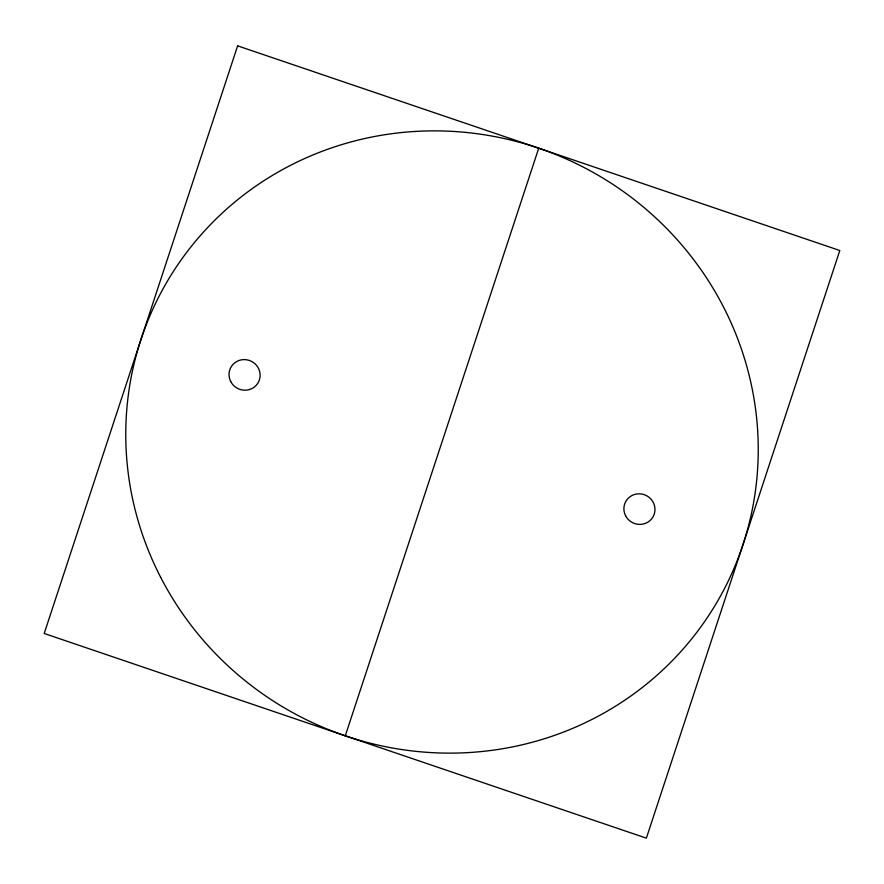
<?xml version="1.0" encoding="UTF-8"?>
<svg xmlns="http://www.w3.org/2000/svg" width="884" height="884" viewBox="0 0 884 884"><rect width="100%" height="100%" fill="white"/><g stroke="black" fill="none" stroke-linecap="round" stroke-linejoin="round"><path stroke-width="1.33" d="M345.279 735.819L538.721 148.18M237.63 45.846L44.2 633.485L646.37 838.154L839.8 250.515L237.63 45.846M230.735 381.557A15.647 15.205 28.1 0 0 257.642 383.501A15.647 15.205 28.1 0 0 245.332 359.633A15.647 15.205 28.1 0 0 230.735 381.557M625.596 515.759A15.647 15.205 28.1 0 0 652.502 517.704A15.647 15.205 28.1 0 0 640.193 493.847A15.647 15.205 28.1 0 0 625.596 515.759M160.711 577.396A318.251 309.068 28.1 0 0 707.797 616.888A318.251 309.068 28.1 0 0 457.492 131.705A318.251 309.068 28.1 0 0 160.711 577.396"/></g></svg>
